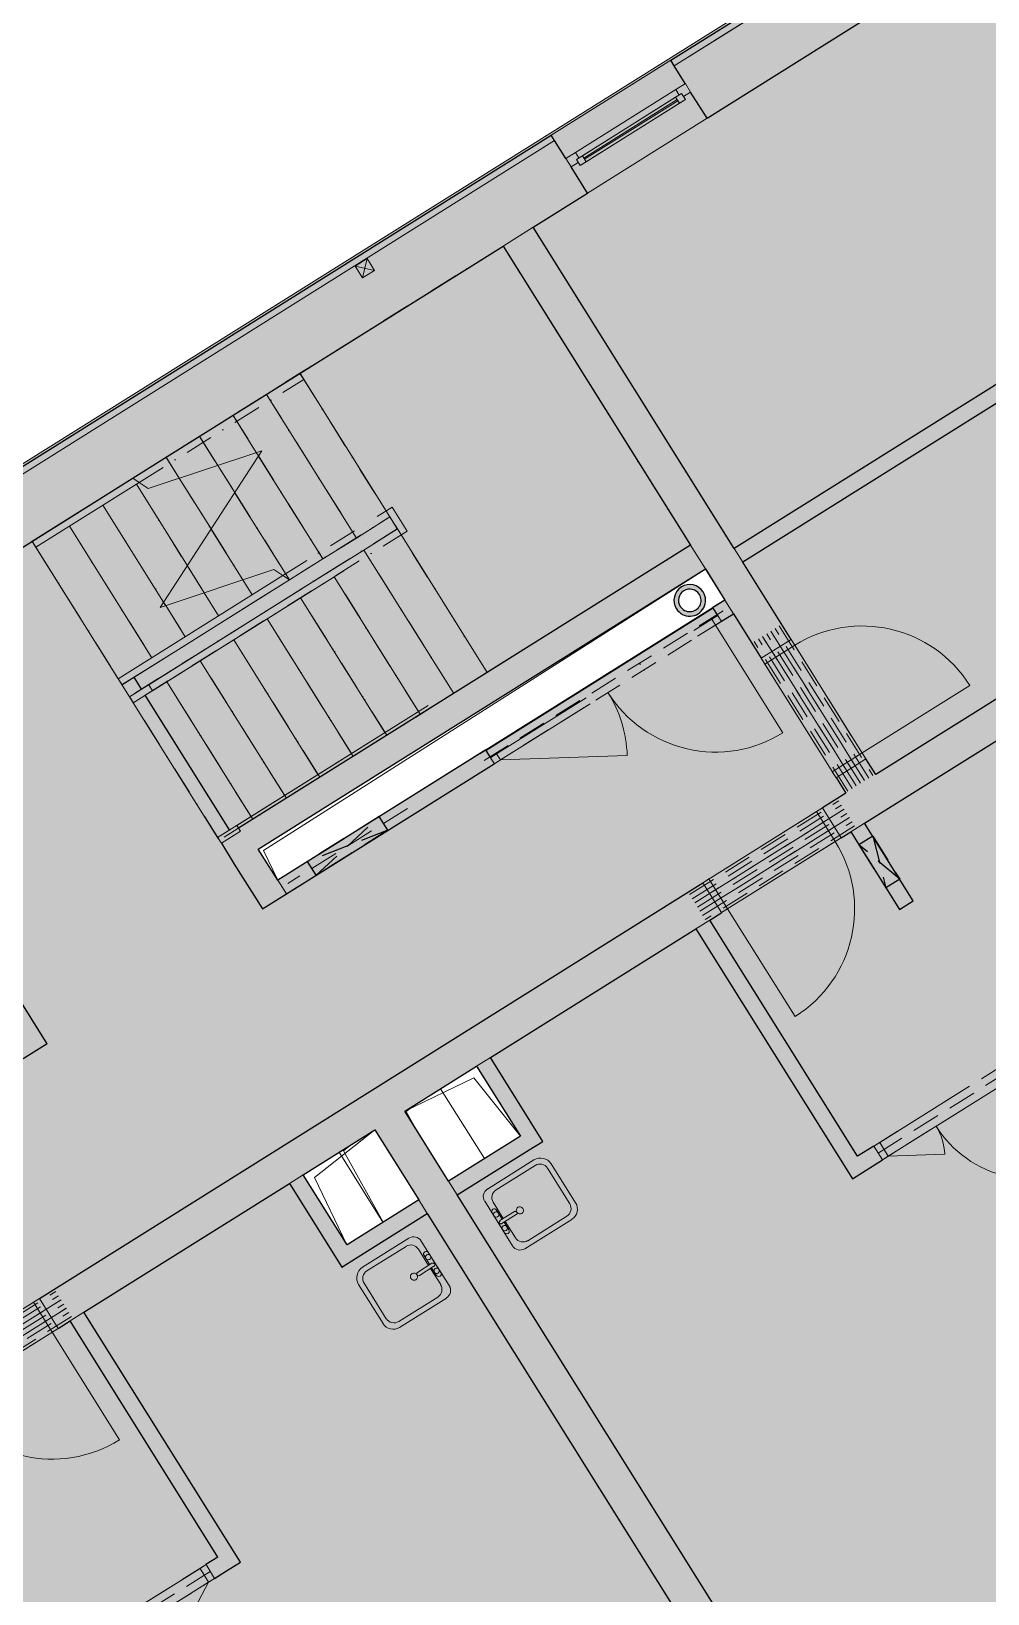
# Model space of a CAD drawing. Header units: millimetres. Extents: x -9129 to 220959, y -4760 to 72638.
# Drawn here: x 147981 to 154762, y 55183 to 66255 of the extents above; entities that cross this region are included whole.
import ezdxf

# ---------------------------------------------------------------- set-up
doc = ezdxf.new("R2010")
doc.units = ezdxf.units.MM
for name, pattern in [('HA_Dash_3mm-S1mm', [300, 200, -100]), ('HA_DashDot_2_2mm-S0_6mm', [1650, 750, -450, 0, -450]), ('HA_DashDot_4mm-S1mm', [400, 200, -100, 0, -100])]:
    doc.linetypes.add(name, pattern=pattern)
for name, color, linetype, lineweight in [('A-AREA-____-OTLN', 9, 'Continuous', 25), ('A-DETL-____-THIN', 9, 'Continuous', 9), ('A-DETL-GENF-OTLN', 9, 'Continuous', 9), ('A-DOOR-____-MCUT', 9, 'HA_DashDot_2_2mm-S0_6mm', 9), ('A-DOOR-____-OTLN', 9, 'Continuous', 9), ('A-DOOR-FRAM-MCUT', 9, 'Continuous', 9), ('A-FLOR-____-OTLN', 9, 'Continuous', 9), ('A-FLOR-HRAL-MBND', 9, 'HA_DashDot_4mm-S1mm', 9), ('A-FLOR-HRAL-OTLN', 9, 'Continuous', 9), ('A-GENM-____-HDLN', 9, 'HA_Dash_3mm-S1mm', 9), ('A-GENM-____-MCUT', 9, 'HA_Dash_3mm-S1mm', 25), ('A-GENM-____-OTLN', 9, 'Continuous', 9), ('A-GLAZ-____-MCUT', 9, 'Continuous', 5), ('A-GLAZ-____-OTLN', 9, 'Continuous', 5), ('A-WALL-____-MCUT', 9, 'Continuous', 25), ('A-WALL-____-OTLN', 9, 'Continuous', 9), ('I-WALL-____-MCUT', 9, 'Continuous', 25), ('M-HVAC-DUCT-OTLN', 9, 'Continuous', 9), ('P-SANR-FIXT-OTLN', 9, 'Continuous', 9), ('S-STRS-____-MBND', 9, 'HA_DashDot_4mm-S1mm', 9), ('S-STRS-____-OTLN', 9, 'Continuous', 9)]:
    doc.layers.add(name, color=color, linetype=linetype, lineweight=lineweight)

# ---------------------------------------------------------------- blocks, each defined once
blk = doc.blocks.new('HA_DR_Single_Swing_Solid - In_BJ_900x2100_Vstup-2000314-schema POHLEDU D_140_6400')
at = {"layer": 'A-DOOR-____-MCUT'}
for p, q in [((-450, 125), (450, 125)), ((-450, -125), (450, -125))]:
    blk.add_line(p, q, dxfattribs=at)
at = {"layer": 'A-DOOR-____-OTLN'}
for p, q in [((-500, 125), (500, 125)), ((-500, -125), (500, -125))]:
    blk.add_line(p, q, dxfattribs=at)
at = {"layer": 'A-DOOR-____-OTLN', "lineweight": 5}
blk.add_line((450, -1025), (450, -125), dxfattribs=at)
blk.add_arc((450, -125), 900, 180, 270, dxfattribs=at)
at = {"layer": 'A-DOOR-FRAM-MCUT'}
for p, q in [((-450, 125), (-500, 125)), ((-500, 125), (-500, -125)), ((-450, -125), (-450, 125)), ((500, 125), (450, 125)), ((450, 125), (450, -125)), ((500, -125), (500, 125)), ((-500, -125), (-450, -125)), ((450, -125), (500, -125))]:
    blk.add_line(p, q, dxfattribs=at)
blk = doc.blocks.new('HA_DR_Double_Swing_Solid - In_BJ_1200x2100_800-1652965-schema POHLEDU D_140_6400')
at = {"layer": 'A-DOOR-____-MCUT'}
for p, q in [((-600, 57.5), (600, 57.5)), ((-600, -57.5), (600, -57.5))]:
    blk.add_line(p, q, dxfattribs=at)
at = {"layer": 'A-DOOR-____-OTLN', "lineweight": 5}
for p, q in [((600, 857.5), (600, 57.5)), ((-253.6, 257.5), (-600, 57.5))]:
    blk.add_line(p, q, dxfattribs=at)
for centre, radius, start, end in [((600, 57.5), 800, 90, 180), ((-600, 57.5), 400, 360, 30)]:
    blk.add_arc(centre, radius, start, end, dxfattribs=at)
at = {"layer": 'A-DOOR-FRAM-MCUT'}
for p, q in [((-650, -57.5), (-650, 57.5)), ((-650, 57.5), (-600, 57.5)), ((-600, 57.5), (-600, -57.5)), ((600, 57.5), (650, 57.5)), ((600, -57.5), (600, 57.5)), ((650, 57.5), (650, -57.5)), ((-600, -57.5), (-650, -57.5)), ((650, -57.5), (600, -57.5))]:
    blk.add_line(p, q, dxfattribs=at)
blk = doc.blocks.new('HA_DR_Single_Swing_Solid - In_BJ_900x2100_Vstup-2000316-schema POHLEDU D_140_6400')
at = {"layer": 'A-DOOR-____-MCUT'}
for p, q in [((-450, 125), (450, 125)), ((-450, -125), (450, -125))]:
    blk.add_line(p, q, dxfattribs=at)
at = {"layer": 'A-DOOR-____-OTLN', "lineweight": 5}
blk.add_line((450, 1025), (450, 125), dxfattribs=at)
at = {"layer": 'A-DOOR-____-OTLN'}
for p, q in [((-500, 125), (500, 125)), ((-500, -125), (500, -125))]:
    blk.add_line(p, q, dxfattribs=at)
at = {"layer": 'A-DOOR-____-OTLN', "lineweight": 5}
blk.add_arc((450, 125), 900, 90, 180, dxfattribs=at)
at = {"layer": 'A-DOOR-FRAM-MCUT'}
for p, q in [((-500, -125), (-500, 125)), ((-500, 125), (-450, 125)), ((-450, 125), (-450, -125)), ((450, 125), (500, 125)), ((450, -125), (450, 125)), ((500, 125), (500, -125)), ((-450, -125), (-500, -125)), ((500, -125), (450, -125))]:
    blk.add_line(p, q, dxfattribs=at)
blk = doc.blocks.new('HA_DR_Double_Swing_Solid - In_BJ_1200x2100_800-1652993-schema POHLEDU D_140_6400')
at = {"layer": 'A-DOOR-____-MCUT'}
for p, q in [((-600, 57.5), (600, 57.5)), ((-600, -57.5), (600, -57.5))]:
    blk.add_line(p, q, dxfattribs=at)
at = {"layer": 'A-DOOR-____-OTLN', "lineweight": 5}
for p, q in [((-253.6, -257.5), (-600, -57.5)), ((600, -857.5), (600, -57.5))]:
    blk.add_line(p, q, dxfattribs=at)
for centre, radius, start, end in [((-600, -57.5), 400, 330, 0), ((600, -57.5), 800, 180, 270)]:
    blk.add_arc(centre, radius, start, end, dxfattribs=at)
at = {"layer": 'A-DOOR-FRAM-MCUT'}
for p, q in [((-600, 57.5), (-650, 57.5)), ((-650, 57.5), (-650, -57.5)), ((-600, -57.5), (-600, 57.5)), ((650, 57.5), (600, 57.5)), ((600, 57.5), (600, -57.5)), ((650, -57.5), (650, 57.5)), ((-650, -57.5), (-600, -57.5)), ((600, -57.5), (650, -57.5))]:
    blk.add_line(p, q, dxfattribs=at)
blk = doc.blocks.new('HA_WD_SinglePanel - 1000x1500-1653870-schema POHLEDU D_140_6400')
at = {"layer": 'A-GLAZ-____-MCUT'}
for p, q in [((-500, 70), (-500, 0)), ((-420, 70), (-500, 70)), ((-500, 0), (-440, 0)), ((-440, -25), (-440, 25)), ((-440, 25), (-390, 25)), ((-420, 25), (-420, 70)), ((-390, 25), (-390, -25)), ((390, 5), (-390, 5)), ((390, -25), (390, 25)), ((390, 25), (440, 25)), ((500, 70), (420, 70)), ((420, 70), (420, 25)), ((440, 25), (440, -25)), ((440, 0), (500, 0)), ((500, 0), (500, 70)), ((-390, -25), (-440, -25)), ((390, -5), (-390, -5)), ((440, -25), (390, -25))]:
    blk.add_line(p, q, dxfattribs=at)
at = {"layer": 'A-GLAZ-____-OTLN'}
for p, q in [((440, 25), (-440, 25)), ((-440, -25), (-440, 25)), ((420, 70), (-420, 70)), ((390, 25), (-390, 25)), ((440, 25), (440, -25)), ((-440, -25), (440, -25)), ((390, -25), (-390, -25))]:
    blk.add_line(p, q, dxfattribs=at)
blk = doc.blocks.new('Top Rail Type - Top Rail_Internal_-1395432-schema POHLEDU D_140_6400')
at = {"layer": 'A-FLOR-HRAL-MBND'}
for p, q in [((9654, 67580), (10444, 67580)), ((10444, 67580), (10569, 67580)), ((10569, 67580), (10569, 67380)), ((8278, 67380), (8278, 67430)), ((10519, 67430), (8278, 67430)), ((9678, 67530), (10444, 67530)), ((10444, 67530), (10519, 67530)), ((10519, 67530), (10519, 67430)), ((10569, 67380), (8278, 67380))]:
    blk.add_line(p, q, dxfattribs=at)
at = {"layer": 'A-FLOR-HRAL-OTLN'}
for p, q in [((8278, 67580), (8278, 67530)), ((8278, 67580), (9654, 67580)), ((9678, 67530), (9654, 67580)), ((8278, 67530), (9678, 67530))]:
    blk.add_line(p, q, dxfattribs=at)
blk = doc.blocks.new('Top Rail Type - Top Rail_Internal_-1395449-schema POHLEDU D_140_6400')
at = {"layer": 'A-FLOR-HRAL-MBND'}
for p, q in [((9119, 68730), (10518, 68730)), ((9142, 68680), (10518, 68680)), ((10518, 68730), (10518, 68680))]:
    blk.add_line(p, q, dxfattribs=at)
at = {"layer": 'A-FLOR-HRAL-OTLN'}
for p, q in [((8278, 68730), (8278, 68680)), ((8278, 68730), (9119, 68730)), ((8278, 68680), (9142, 68680)), ((9142, 68680), (9119, 68730))]:
    blk.add_line(p, q, dxfattribs=at)
blk = doc.blocks.new('Skříňka se dřezem_ pravoúhlá - 500 x 440mm-1420560-schema POHLEDU D_140_6400')
at = {"layer": 'P-SANR-FIXT-OTLN'}
for p, q in [((-234, 117), (-234, -271)), ((-234, 117), (-234, -271)), ((202, 180), (-171, 180)), ((202, 180), (-171, 180)), ((3, 133), (-133, 133)), ((92, 180), (-73, 180)), ((-73, 142), (3, 142)), ((3, 161), (3, 40)), ((28, 161), (28, 40)), ((28, 142), (92, 142)), ((164, 133), (28, 133)), ((266, -276), (266, 117)), ((266, -276), (266, 117)), ((-196, 69), (-196, -258)), ((228, -258), (228, 69)), ((-133, -322), (164, -322)), ((-145, -360), (181, -360)), ((-145, -360), (181, -360))]:
    blk.add_line(p, q, dxfattribs=at)
for centre, radius, start, end in [((-171, 117), 63.5, 90, 180), ((-171, 117), 63.5, 90, 180), ((-133, 69), 63.5, 90, 180), ((-73, 161), 19, 90, 270), ((-48, 161), 19, 360, 180), ((-48, 161), 19, 180, 0), ((16, 161), 12.7, 360, 180), ((66, 161), 19, 360, 180), ((66, 161), 19, 180, 360), ((92, 161), 19, 270, 90), ((164, 69), 63.5, 0, 90), ((202, 117), 63.5, 0, 90), ((202, 117), 63.5, 360, 90), ((16, 3), 25.4, 360, 180), ((16, 3), 25.4, 180, 0), ((16, 40), 12.7, 180, 0), ((-145, -271), 88.9, 180, 270), ((-145, -271), 88.9, 180, 270), ((-133, -258), 63.5, 180, 270), ((164, -258), 63.5, 270, 0), ((181, -276), 84.4, 270, 0), ((181, -276), 84.4, 270, 0)]:
    blk.add_arc(centre, radius, start, end, dxfattribs=at)
blk = doc.blocks.new('Skříňka se dřezem_ pravoúhlá - 500 x 440mm-1465439-schema POHLEDU D_140_6400')
at = {"layer": 'P-SANR-FIXT-OTLN'}
for p, q in [((-145, 360), (181, 360)), ((-145, 360), (181, 360)), ((-234, -117), (-234, 271)), ((-234, -117), (-234, 271)), ((-196, -69), (-196, 258)), ((-133, 322), (164, 322)), ((228, 258), (228, -69)), ((266, 276), (266, -117)), ((266, 276), (266, -117)), ((3, -161), (3, -40)), ((28, -161), (28, -40)), ((202, -180), (-171, -180)), ((202, -180), (-171, -180)), ((3, -133), (-133, -133)), ((-73, -142), (3, -142)), ((92, -180), (-73, -180)), ((164, -133), (28, -133)), ((28, -142), (92, -142))]:
    blk.add_line(p, q, dxfattribs=at)
for centre, radius, start, end in [((-145, 271), 88.9, 90, 180), ((-145, 271), 88.9, 90, 180), ((181, 276), 84.4, 0, 90), ((181, 276), 84.4, 360, 90), ((-133, 258), 63.5, 90, 180), ((164, 258), 63.5, 360, 90), ((16, -3), 25.4, 360, 180), ((-133, -69), 63.5, 180, 270), ((16, -3), 25.4, 180, 0), ((16, -40), 12.7, 360, 180), ((164, -69), 63.5, 270, 360), ((-171, -117), 63.5, 180, 270), ((-171, -117), 63.5, 180, 270), ((-73, -161), 19, 90, 270), ((-48, -161), 19, 360, 180), ((-48, -161), 19, 180, 0), ((16, -161), 12.7, 180, 0), ((66, -161), 19, 0, 180), ((66, -161), 19, 180, 0), ((92, -161), 19, 270, 90), ((202, -117), 63.5, 270, 0), ((202, -117), 63.5, 270, 0)]:
    blk.add_arc(centre, radius, start, end, dxfattribs=at)
blk = doc.blocks.new('HA_GM_Shaft_Rectangle - Default-2017771-schema POHLEDU D_140_6400')
at = {"layer": 'A-DETL-GENF-OTLN'}
for p, q in [((58, -58), (600, 0)), ((0, -585), (58, -58))]:
    blk.add_line(p, q, dxfattribs=at)
at = {"layer": 'A-GENM-____-OTLN'}
for p, q in [((0, -585), (0, 0)), ((0, 0), (600, 0)), ((600, 0), (600, -585)), ((600, -585), (0, -585))]:
    blk.add_line(p, q, dxfattribs=at)
blk = doc.blocks.new('HA_GM_Shaft_Rectangle - Default-2017773-schema POHLEDU D_140_6400')
at = {"layer": 'A-DETL-GENF-OTLN'}
for p, q in [((0, 585), (59, 59)), ((59, 59), (600, 0))]:
    blk.add_line(p, q, dxfattribs=at)
at = {"layer": 'A-GENM-____-OTLN'}
for p, q in [((0, 585), (0, 0)), ((600, 585), (0, 585)), ((600, 0), (600, 585)), ((0, 0), (600, 0))]:
    blk.add_line(p, q, dxfattribs=at)
blk = doc.blocks.new('KOMIN OBJEKT D - KOMIN OBJEKT D-1642300-schema POHLEDU D_140_6400')
at = {"layer": 'A-GENM-____-MCUT', "linetype": 'Continuous'}
for radius, start, end in [(112, 0, 180), (112, 180, 0), (80, 0, 180), (80, 180, 0)]:
    blk.add_arc((12006, 65900), radius, start, end, dxfattribs=at)
blk = doc.blocks.new('HA_DR_Double_Swing_Solid_wCasing - In_1800x2100_900-1806419-schema POHLEDU D_140_6400')
at = {"layer": 'A-DOOR-____-MCUT'}
for p, q in [((-900, -7.5), (900, -7.5)), ((-900, -57.5), (900, -57.5))]:
    blk.add_line(p, q, dxfattribs=at)
at = {"layer": 'A-DOOR-____-OTLN', "lineweight": 5}
for p, q in [((-120.6, -507.5), (-900, -57.5)), ((900, -957.5), (900, -57.5))]:
    blk.add_line(p, q, dxfattribs=at)
for centre, start, end in [((-900, -57.5), 330, 360), ((900, -57.5), 180, 270)]:
    blk.add_arc(centre, 900, start, end, dxfattribs=at)
at = {"layer": 'A-DOOR-FRAM-MCUT'}
for p, q in [((-900, -7.5), (-950, -7.5)), ((-950, -7.5), (-950, -57.5)), ((-950, -57.5), (-900, -57.5)), ((-900, -57.5), (-900, -7.5)), ((950, -7.5), (900, -7.5)), ((900, -7.5), (900, -57.5)), ((900, -57.5), (950, -57.5)), ((950, -57.5), (950, -7.5))]:
    blk.add_line(p, q, dxfattribs=at)
blk = doc.blocks.new('TB_Porotherm KP11_5_2000mm - TB_Porotherm KP11_5_2000mm-1844750-schema POHLEDU D_140_6400')
at = {"layer": 'A-GENM-____-HDLN'}
for p, q in [((-1000, 57.5), (1000, 57.5)), ((-1000, 0), (1000, 0)), ((1000, -57.5), (-1000, -57.5))]:
    blk.add_line(p, q, dxfattribs=at)
blk = doc.blocks.new('TB_Porotherm KP7_1250mm - TB_Porotherm KP7_1250mm-1834965-schema POHLEDU D_140_6400')
at = {"layer": 'A-GENM-____-HDLN'}
for p, q in [((-625, 35), (625, 35)), ((-625, 0), (625, 0)), ((625, -35), (-625, -35))]:
    blk.add_line(p, q, dxfattribs=at)
blk = doc.blocks.new('TB_Porotherm KP11_5_1500mm - TB_Porotherm KP11_5_1500mm-1841486-schema POHLEDU D_140_6400')
at = {"layer": 'A-GENM-____-HDLN'}
for p, q in [((-750, 57.5), (750, 57.5)), ((-750, 0), (750, 0)), ((750, -57.5), (-750, -57.5))]:
    blk.add_line(p, q, dxfattribs=at)
blk = doc.blocks.new('TB_Porotherm KP11_5_1500mm - TB_Porotherm KP11_5_1500mm-1850986-schema POHLEDU D_140_6400')
at = {"layer": 'A-GENM-____-HDLN'}
for p, q in [((750, 57.5), (-750, 57.5)), ((-750, 0), (750, 0)), ((-750, -57.5), (750, -57.5))]:
    blk.add_line(p, q, dxfattribs=at)
blk = doc.blocks.new('HA_GM_Opening_Rectangle_WallBased - Default-1930727-schema POHLEDU D_140_6400')
at = {"layer": 'A-GENM-____-MCUT'}
for p, q in [((305, 57.5), (-55, -57.5)), ((-55, 57.5), (305, -57.5)), ((-55, 57.5), (-55, -57.5)), ((-55, 57.5), (305, 57.5)), ((305, 57.5), (305, -57.5)), ((-55, -57.5), (305, -57.5))]:
    blk.add_line(p, q, dxfattribs=at)
blk = doc.blocks.new('HA_GM_Shaft_Rectangle - Default-1943201-schema POHLEDU D_140_6400')
at = {"layer": 'A-DETL-GENF-OTLN'}
for p, q in [((26, -26), (3740, 0)), ((0, -260), (26, -26))]:
    blk.add_line(p, q, dxfattribs=at)
at = {"layer": 'A-GENM-____-OTLN'}
for p, q in [((0, -260), (0, 0)), ((0, 0), (3740, 0)), ((3740, 0), (3740, -260)), ((3740, -260), (0, -260))]:
    blk.add_line(p, q, dxfattribs=at)
blk = doc.blocks.new('HA_GM_Opening_Rectangle_WallBased - Default-1967828-schema POHLEDU D_140_6400')
at = {"layer": 'A-GENM-____-MCUT'}
for p, q in [((425, 57.5), (-175, -57.5)), ((-175, 57.5), (425, -57.5)), ((-175, 57.5), (-175, -57.5)), ((-175, 57.5), (425, 57.5)), ((425, 57.5), (425, -57.5)), ((-175, -57.5), (425, -57.5))]:
    blk.add_line(p, q, dxfattribs=at)
blk = doc.blocks.new('TB_Porotherm KP11_5_1000mm - TB_Porotherm KP11_5_1000mm-1834151-schema POHLEDU D_140_6400')
at = {"layer": 'A-GENM-____-HDLN'}
for p, q in [((-500, 57.5), (500, 57.5)), ((-500, 0), (500, 0)), ((500, -57.5), (-500, -57.5))]:
    blk.add_line(p, q, dxfattribs=at)
blk = doc.blocks.new('185-01_OBJEKT D_Central_rvt-5-schema POHLEDU D_140_6400')
at = {"layer": 'A-AREA-____-OTLN'}
for p, q in [((-28693, 61592), (-28746, 61678)), ((-28069, 60596), (-28666, 61550))]:
    blk.add_line(p, q, dxfattribs=at)
at = {"layer": 'A-FLOR-____-OTLN'}
for p, q in [((-28755, 63087), (-26129, 64732)), ((-26129, 64732), (-24802, 62614)), ((-28777, 61539), (-29467, 62640)), ((-24642, 62171), (-26253, 61163)), ((-28154, 60543), (-28751, 61496))]:
    blk.add_line(p, q, dxfattribs=at)
at = {"layer": 'A-WALL-____-MCUT'}
for p, q in [((-24941, 66049), (-23776, 66779)), ((-24684, 65638), (-23519, 66368)), ((-24917, 66011), (-24941, 66049)), ((-24838, 65884), (-24917, 66011)), ((-24684, 65638), (-24801, 65824)), ((-30090, 62824), (-25789, 65518)), ((-25765, 65480), (-25789, 65518)), ((-25685, 65353), (-25765, 65480)), ((-25531, 65107), (-25648, 65294)), ((-25917, 64866), (-25531, 65107)), ((-28548, 63217), (-26129, 64733)), ((-29832, 62413), (-28548, 63217))]:
    blk.add_line(p, q, dxfattribs=at)
at = {"layer": 'A-WALL-____-MCUT', "lineweight": 9}
for p, q in [((-23752, 66741), (-24917, 66011)), ((-24917, 66011), (-23752, 66741)), ((-25765, 65480), (-28782, 63590)), ((-28782, 63590), (-25765, 65480)), ((-26129, 64733), (-25917, 64866)), ((-28782, 63590), (-30066, 62786)), ((-30066, 62786), (-28782, 63590)), ((-24802, 62614), (-24696, 62445)), ((-24431, 62493), (-24492, 62590)), ((-24497, 62127), (-24558, 62224)), ((-23665, 60583), (-23568, 60644)), ((-27666, 60142), (-27727, 60239)), ((-24763, 59895), (-24665, 59956)), ((-26318, 58921), (-26220, 58982)), ((-27644, 58091), (-27547, 58152)), ((-26516, 58107), (-26455, 58010)), ((-26667, 57877), (-26728, 57974)), ((-29199, 57117), (-29102, 57178))]:
    blk.add_line(p, q, dxfattribs=at)
at = {"layer": 'A-WALL-____-OTLN'}
for p, q in [((-25789, 65518), (-24941, 66049)), ((-24684, 65638), (-25531, 65107))]:
    blk.add_line(p, q, dxfattribs=at)
at = {"layer": 'I-WALL-____-MCUT'}
for p, q in [((-24492, 62590), (-25917, 64866)), ((-26129, 64733), (-24802, 62614)), ((-22165, 64047), (-24492, 62590)), ((-22202, 63889), (-24431, 62493)), ((-20094, 63114), (-23488, 60988)), ((-24802, 62614), (-28006, 60607)), ((-27865, 60459), (-24696, 62445)), ((-24696, 62445), (-24558, 62224)), ((-24088, 61946), (-24431, 62493)), ((-24558, 62224), (-24642, 62171)), ((-24608, 62116), (-24642, 62171)), ((-24581, 62074), (-24497, 62127)), ((-24497, 62127), (-24300, 61813)), ((-23568, 60644), (-22593, 61254)), ((-26253, 61163), (-27727, 60239)), ((-26218, 61108), (-26253, 61163)), ((-27666, 60142), (-26192, 61065)), ((-23488, 60988), (-23558, 61099)), ((-23769, 60966), (-23700, 60856)), ((-23700, 60856), (-23866, 60752)), ((-23733, 60540), (-23665, 60583)), ((-23665, 60583), (-23320, 60032)), ((-23223, 60093), (-23568, 60644)), ((-28127, 60501), (-28035, 60353)), ((-27727, 60239), (-27865, 60459)), ((-28035, 60353), (-27836, 60036)), ((-29417, 57275), (-24713, 60221)), ((-27836, 60036), (-27666, 60142)), ((-24665, 59956), (-24580, 60010)), ((-23320, 60032), (-23223, 60093)), ((-29361, 59080), (-29911, 59957)), ((-23617, 58283), (-24665, 59956)), ((-26220, 58982), (-24763, 59895)), ((-24763, 59895), (-23653, 58124)), ((-29361, 59080), (-29531, 58974)), ((-26826, 58603), (-26318, 58921)), ((-26318, 58921), (-26007, 58426)), ((-25849, 58389), (-26220, 58982)), ((-26516, 58107), (-26826, 58603)), ((-27547, 58152), (-27038, 58470)), ((-27038, 58470), (-26728, 57974)), ((-26007, 58426), (-26516, 58107)), ((-25946, 58328), (-25849, 58389)), ((-23502, 58354), (-23617, 58283)), ((-26455, 58010), (-25946, 58328)), ((-23556, 58185), (-23441, 58257)), ((-27236, 57656), (-27547, 58152)), ((-23653, 58124), (-23556, 58185)), ((-29102, 57178), (-27644, 58091)), ((-27644, 58091), (-27273, 57497)), ((-26728, 57974), (-27236, 57656)), ((-23310, 52988), (-26455, 58010)), ((-27175, 57558), (-26667, 57877)), ((-26667, 57877), (-23521, 52856)), ((-27273, 57497), (-27175, 57558)), ((-27992, 55406), (-29102, 57178)), ((-29284, 57063), (-29199, 57117)), ((-28151, 55443), (-29199, 57117)), ((-28151, 55443), (-28236, 55390)), ((-28090, 55345), (-27992, 55406)), ((-28175, 55292), (-28090, 55345))]:
    blk.add_line(p, q, dxfattribs=at)
at = {"layer": 'M-HVAC-DUCT-OTLN', "lineweight": 5}
for p, q in [((-27179, 64591), (-27094, 64644)), ((-27179, 64591), (-27041, 64560)), ((-27126, 64507), (-27179, 64591)), ((-27126, 64507), (-27094, 64644)), ((-27041, 64560), (-27126, 64507)), ((-27094, 64644), (-27041, 64560))]:
    blk.add_line(p, q, dxfattribs=at)
at = {"layer": 'S-STRS-____-MBND'}
for p, q in [((-26129, 64733), (-27570, 63831)), ((-24802, 62614), (-26129, 64733)), ((-28349, 63342), (-27570, 63831)), ((-27570, 63831), (-26933, 62814)), ((-27570, 63831), (-26933, 62814)), ((-27807, 63682), (-27170, 62665)), ((-27807, 63682), (-27170, 62665)), ((-28044, 63533), (-27879, 63270)), ((-28044, 63533), (-27879, 63270)), ((-28281, 63385), (-28153, 63179)), ((-28281, 63385), (-28153, 63179)), ((-28519, 63236), (-28426, 63088)), ((-28519, 63236), (-28426, 63088)), ((-27864, 63246), (-27407, 62516)), ((-27864, 63246), (-27407, 62516)), ((-28032, 62987), (-27645, 62368)), ((-28032, 62987), (-27645, 62368)), ((-27645, 62368), (-26933, 62814)), ((-26933, 62814), (-26880, 62729)), ((-26880, 62729), (-28778, 61540)), ((-28200, 62728), (-27974, 62367)), ((-28200, 62728), (-27974, 62367)), ((-26243, 61712), (-26880, 62729)), ((-26243, 61712), (-26880, 62729)), ((-26480, 61563), (-27117, 62580)), ((-26480, 61563), (-27117, 62580)), ((-26243, 61712), (-24802, 62614)), ((-28368, 62468), (-28248, 62276)), ((-28368, 62468), (-28248, 62276)), ((-26717, 61415), (-27354, 62432)), ((-26717, 61415), (-27354, 62432)), ((-26954, 61266), (-27591, 62283)), ((-26954, 61266), (-27591, 62283)), ((-28536, 62209), (-28521, 62185)), ((-28536, 62209), (-28521, 62185)), ((-27192, 61117), (-27829, 62134)), ((-27192, 61117), (-27829, 62134)), ((-27429, 60969), (-28066, 61986)), ((-27429, 60969), (-28066, 61986)), ((-27666, 60820), (-28303, 61837)), ((-27666, 60820), (-28303, 61837)), ((-27904, 60671), (-28541, 61688)), ((-27904, 60671), (-28541, 61688)), ((-26243, 61712), (-28141, 60523)), ((-28141, 60523), (-28778, 61540))]:
    blk.add_line(p, q, dxfattribs=at)
at = {"layer": 'S-STRS-____-MBND', "linetype": 'Continuous', "lineweight": 5}
for p, q in [((-27840, 63283), (-28645, 63016)), ((-28560, 62172), (-27840, 63283)), ((-28645, 63016), (-28709, 63057)), ((-27756, 62440), (-28560, 62172)), ((-27691, 62398), (-27756, 62440))]:
    blk.add_line(p, q, dxfattribs=at)
at = {"layer": 'S-STRS-____-OTLN', "linetype": 'HA_DashDot_4mm-S1mm'}
for p, q in [((-27879, 63270), (-27864, 63246)), ((-28153, 63179), (-28032, 62987)), ((-28729, 63045), (-28368, 62468)), ((-28426, 63088), (-28200, 62728)), ((-28967, 62896), (-28536, 62209)), ((-29204, 62747), (-28620, 61816)), ((-29441, 62599), (-28858, 61667)), ((-27974, 62367), (-27909, 62262)), ((-28248, 62276), (-28146, 62113)), ((-28521, 62185), (-28383, 61965))]:
    blk.add_line(p, q, dxfattribs=at)
at = {"layer": 'S-STRS-____-OTLN'}
for p, q in [((-27879, 63270), (-27864, 63246)), ((-28153, 63179), (-28032, 62987)), ((-28729, 63045), (-28368, 62468)), ((-28426, 63088), (-28200, 62728)), ((-28967, 62896), (-28536, 62209)), ((-29204, 62747), (-28620, 61816)), ((-29441, 62599), (-28858, 61667)), ((-27974, 62367), (-27909, 62262)), ((-27882, 62219), (-27645, 62368)), ((-28248, 62276), (-28146, 62113)), ((-28521, 62185), (-28383, 61965)), ((-28119, 62070), (-27882, 62219)), ((-28356, 61922), (-28119, 62070)), ((-28594, 61773), (-28356, 61922)), ((-28831, 61625), (-28594, 61773))]:
    blk.add_line(p, q, dxfattribs=at)
at = {"layer": 'A-DOOR-____-OTLN', "lineweight": 9}
for name, p, rotation in [('HA_DR_Single_Swing_Solid - In_BJ_900x2100_Vstup-2000316-schema POHLEDU D_140_6400', (-23929, 61456), 302.0611111111111), ('HA_DR_Double_Swing_Solid_wCasing - In_1800x2100_900-1806419-schema POHLEDU D_140_6400', (-25417, 61618), 32.06111111111115), ('HA_DR_Single_Swing_Solid - In_BJ_900x2100_Vstup-2000316-schema POHLEDU D_140_6400', (-24223, 60381), 212.0611111111112), ('HA_DR_Double_Swing_Solid - In_BJ_1200x2100_800-1652993-schema POHLEDU D_140_6400', (-22921, 58651), 32.0611111111109), ('HA_DR_Single_Swing_Solid - In_BJ_900x2100_Vstup-2000314-schema POHLEDU D_140_6400', (-29774, 56904), 32.06111111111118), ('HA_DR_Double_Swing_Solid - In_BJ_1200x2100_800-1652965-schema POHLEDU D_140_6400', (-28756, 54996), 212.0611111111112)]:
    blk.add_blockref(name, p, dxfattribs=dict(at, rotation=rotation))
at = {"layer": 'A-FLOR-HRAL-OTLN', "lineweight": 9, "rotation": 32.06111111111108}
for name in ['Top Rail Type - Top Rail_Internal_-1395449-schema POHLEDU D_140_6400', 'Top Rail Type - Top Rail_Internal_-1395432-schema POHLEDU D_140_6400']:
    blk.add_blockref(name, (0, 0), dxfattribs=at)
at = {"layer": 'A-GENM-____-OTLN', "lineweight": 9}
for name, p, rotation in [('HA_GM_Shaft_Rectangle - Default-1943201-schema POHLEDU D_140_6400', (-27865, 60459), 32.06111111111057), ('KOMIN OBJEKT D - KOMIN OBJEKT D-1642300-schema POHLEDU D_140_6400', (0, 0), 32.06111111111108), ('TB_Porotherm KP11_5_2000mm - TB_Porotherm KP11_5_2000mm-1844750-schema POHLEDU D_140_6400', (-25417, 61618), 212.0611111111109), ('TB_Porotherm KP7_1250mm - TB_Porotherm KP7_1250mm-1834965-schema POHLEDU D_140_6400', (-23929, 61456), 122.0611111111112), ('TB_Porotherm KP7_1250mm - TB_Porotherm KP7_1250mm-1834965-schema POHLEDU D_140_6400', (-23870, 61493), 122.0611111111112), ('TB_Porotherm KP7_1250mm - TB_Porotherm KP7_1250mm-1834965-schema POHLEDU D_140_6400', (-23988, 61419), 122.0611111111112), ('TB_Porotherm KP11_5_1000mm - TB_Porotherm KP11_5_1000mm-1834151-schema POHLEDU D_140_6400', (-27231, 60482), 212.0611111111109), ('TB_Porotherm KP7_1250mm - TB_Porotherm KP7_1250mm-1834965-schema POHLEDU D_140_6400', (-24260, 60440), 32.06111111111186), ('HA_GM_Opening_Rectangle_WallBased - Default-1967828-schema POHLEDU D_140_6400', (-27125, 60549), 212.0611111111112), ('TB_Porotherm KP7_1250mm - TB_Porotherm KP7_1250mm-1834965-schema POHLEDU D_140_6400', (-24223, 60381), 32.06111111111186), ('TB_Porotherm KP7_1250mm - TB_Porotherm KP7_1250mm-1834965-schema POHLEDU D_140_6400', (-24186, 60322), 32.06111111111186), ('HA_GM_Opening_Rectangle_WallBased - Default-1930727-schema POHLEDU D_140_6400', (-23529, 60474), 302.0611111111111), ('TB_Porotherm KP11_5_1500mm - TB_Porotherm KP11_5_1500mm-1850986-schema POHLEDU D_140_6400', (-22921, 58651), 212.0611111111103), ('HA_GM_Shaft_Rectangle - Default-2017773-schema POHLEDU D_140_6400', (-26318, 58921), 212.0611111111116), ('HA_GM_Shaft_Rectangle - Default-2017771-schema POHLEDU D_140_6400', (-27547, 58152), 32.06111111111057), ('TB_Porotherm KP7_1250mm - TB_Porotherm KP7_1250mm-1834965-schema POHLEDU D_140_6400', (-29811, 56963), 32.06111111111186), ('TB_Porotherm KP7_1250mm - TB_Porotherm KP7_1250mm-1834965-schema POHLEDU D_140_6400', (-29774, 56904), 32.06111111111186), ('TB_Porotherm KP7_1250mm - TB_Porotherm KP7_1250mm-1834965-schema POHLEDU D_140_6400', (-29737, 56845), 32.06111111111186), ('TB_Porotherm KP11_5_1500mm - TB_Porotherm KP11_5_1500mm-1841486-schema POHLEDU D_140_6400', (-28756, 54996), 32.06111111111186)]:
    blk.add_blockref(name, p, dxfattribs=dict(at, rotation=rotation))
at = {"layer": 'A-GLAZ-____-OTLN', "lineweight": 9, "rotation": 32.06111111111118}
blk.add_blockref('HA_WD_SinglePanel - 1000x1500-1653870-schema POHLEDU D_140_6400', (-25224, 65559), dxfattribs=at)
at = {"layer": 'P-SANR-FIXT-OTLN', "lineweight": 9, "rotation": 302.061111111111}
for name, p in [('Skříňka se dřezem_ pravoúhlá - 500 x 440mm-1465439-schema POHLEDU D_140_6400', (-26017, 57915)), ('Skříňka se dřezem_ pravoúhlá - 500 x 440mm-1420560-schema POHLEDU D_140_6400', (-26772, 57442))]:
    blk.add_blockref(name, p, dxfattribs=at)
blk = doc.blocks.new('Top Rail Type - Top Rail_Internal_-1403873-schema POHLEDU D_140_6400')
at = {"layer": 'A-FLOR-HRAL-OTLN'}
for p, q in [((-28642, 61624), (-27286, 62473)), ((-27259, 62431), (-28615, 61581)), ((-28615, 61581), (-28642, 61624))]:
    blk.add_line(p, q, dxfattribs=at)
blk = doc.blocks.new('Top Rail Type - Top Rail_Internal_-V83-schema POHLEDU D_140_6400')
at = {"layer": 'A-FLOR-HRAL-OTLN'}
for p, q in [((-27286, 62473), (-28777, 61539)), ((-27259, 62431), (-28751, 61496)), ((-28751, 61496), (-28777, 61539))]:
    blk.add_line(p, q, dxfattribs=at)
blk = doc.blocks.new('HA_GM_Shaft_Rectangle - Default-2321989-schema POHLEDU D_140_6400')
at = {"layer": 'A-DETL-GENF-OTLN'}
for p, q in [((1, -609), (32, -32)), ((32, -32), (106, -24))]:
    blk.add_line(p, q, dxfattribs=at)
at = {"layer": 'A-GENM-____-OTLN'}
blk.add_line((0, -609), (0, -24), dxfattribs=at)
blk = doc.blocks.new('HA_GM_Shaft_Rectangle - Default-2321910-schema POHLEDU D_140_6400')
at = {"layer": 'A-DETL-GENF-OTLN'}
for p, q in [((27, -27), (3740, 0)), ((1, -259), (27, -27))]:
    blk.add_line(p, q, dxfattribs=at)
at = {"layer": 'A-GENM-____-OTLN'}
for p, q in [((0, 0), (3740, 0)), ((3740, 0), (3740, -259)), ((3640, -265), (1740, -265))]:
    blk.add_line(p, q, dxfattribs=at)
blk = doc.blocks.new('Top Rail Type - Top Rail_Internal_-2230694-schema POHLEDU D_140_6400')
at = {"layer": 'A-FLOR-HRAL-OTLN'}
for p, q in [((-28018, 60628), (-26662, 61478)), ((-27992, 60586), (-28018, 60628))]:
    blk.add_line(p, q, dxfattribs=at)
blk = doc.blocks.new('Top Rail Type - Top Rail_Internal_-V105-schema POHLEDU D_140_6400')
at = {"layer": 'A-FLOR-HRAL-OTLN'}
for p, q in [((-26662, 61478), (-28154, 60543)), ((-27992, 60586), (-28127, 60501)), ((-28127, 60501), (-28154, 60543))]:
    blk.add_line(p, q, dxfattribs=at)
blk = doc.blocks.new('HA_GM_Shaft_Rectangle - Default-V106-schema POHLEDU D_140_6400')
at = {"layer": 'A-DETL-GENF-OTLN'}
for p, q in [((25, -171), (32, -32)), ((32, -32), (106, -24))]:
    blk.add_line(p, q, dxfattribs=at)
at = {"layer": 'A-GENM-____-OTLN'}
blk.add_line((325, -24), (325, -609), dxfattribs=at)

msp = doc.modelspace()

# ---------------------------------------------------------------- hatches: boundary and pattern name
at = {"layer": 'A-DETL-GENF-OTLN'}
h = msp.add_hatch(color=7, dxfattribs=at)
h.paths.add_polyline_path([(142397, 45043), (166213, 59956), (159599, 70504), (135792, 55591), (142386, 45061)])
h.paths.add_polyline_path([(139558, 50518), (139266, 50984), (139901, 51382), (140193, 50916), (139572, 50526)])
h.paths.add_polyline_path([(144083, 53795), (143765, 54303), (144146, 54542), (144465, 54034), (144094, 53801)])
h.paths.add_polyline_path([(144562, 54095), (144244, 54603), (144485, 54754), (144804, 54246), (144648, 54148)])
h.paths.add_polyline_path([(150220, 57656), (149909, 58152), (150418, 58470), (150728, 57974), (150329, 57725)])
h.paths.add_polyline_path([(146059, 57941), (145678, 58551), (147482, 59681), (147864, 59071), (146115, 57976)])
h.paths.add_polyline_path([(150940, 58107), (150630, 58603), (151138, 58921), (151449, 58426), (151001, 58145)])
h.paths.add_polyline_path([(149729, 60239), (149591, 60459), (152760, 62445), (152898, 62224), (150080, 60459)])
h.paths.add_polyline_path([(156880, 61810), (156562, 62319), (156803, 62470), (157122, 61961), (156941, 61848)])
h.paths.add_polyline_path([(157219, 62022), (156901, 62531), (157282, 62770), (157601, 62261), (157360, 62111)])
h.paths.add_polyline_path([(152653, 62109), (152709, 62126), (152748, 62169), (152761, 62226), (152744, 62282), (152702, 62321), (152645, 62334), (152589, 62317), (152550, 62275), (152537, 62218), (152554, 62162), (152596, 62122), (152624, 62112)])
h.paths.add_polyline_path([(152652, 62142), (152612, 62151), (152581, 62179), (152570, 62224), (152578, 62259), (152607, 62290), (152646, 62302), (152687, 62292), (152717, 62264), (152729, 62224), (152720, 62184), (152692, 62154), (152653, 62142)])
h.paths.add_polyline_path([(161897, 64492), (161578, 65001), (162214, 65399), (162533, 64890), (162153, 64652)])

# ---------------------------------------------------------------- linework, layer by layer
at = {"layer": 'A-DETL-____-THIN'}
msp.add_line((159605, 70508), (135789, 55595), dxfattribs=at)
at = {"layer": 'S-STRS-____-OTLN'}
for p, q in [((149887, 63829), (150523, 62813)), ((149649, 63681), (150286, 62664)), ((149412, 63532), (149576, 63270)), ((149175, 63384), (149303, 63179)), ((148938, 63235), (149029, 63088)), ((149591, 63246), (150049, 62516)), ((149423, 62987), (149812, 62367)), ((150286, 62664), (150523, 62813)), ((150523, 62813), (150577, 62728)), ((149255, 62728), (149481, 62367)), ((150577, 62728), (150339, 62579)), ((151213, 61712), (150577, 62728)), ((150049, 62516), (150286, 62664)), ((150339, 62579), (150102, 62431)), ((150976, 61563), (150339, 62579)), ((149087, 62469), (149208, 62276)), ((149812, 62367), (150049, 62516)), ((149574, 62218), (149812, 62367)), ((150102, 62431), (149865, 62282)), ((150726, 61435), (150129, 62388)), ((149865, 62282), (149627, 62134)), ((150488, 61286), (149891, 62240)), ((148919, 62209), (148934, 62185)), ((149337, 62070), (149574, 62218)), ((149627, 62134), (149390, 61985)), ((149100, 61921), (149337, 62070)), ((150251, 61138), (149654, 62091)), ((148862, 61772), (149100, 61921)), ((149390, 61985), (149153, 61836)), ((150014, 60989), (149417, 61942)), ((149153, 61836), (148915, 61688)), ((149777, 60841), (149180, 61794)), ((148625, 61624), (148862, 61772)), ((148915, 61688), (148678, 61539)), ((149539, 60692), (148942, 61645)), ((149302, 60543), (148705, 61496))]:
    msp.add_line(p, q, dxfattribs=at)
at = {"layer": 'S-STRS-____-OTLN', "linetype": 'HA_DashDot_4mm-S1mm'}
for p, q in [((149887, 63829), (150523, 62813)), ((149649, 63681), (150286, 62664)), ((149412, 63532), (149576, 63270)), ((149175, 63384), (149303, 63179)), ((148938, 63235), (149029, 63088)), ((149591, 63246), (150049, 62516)), ((149423, 62987), (149812, 62367)), ((149255, 62728), (149481, 62367)), ((151213, 61712), (150577, 62728)), ((150976, 61563), (150339, 62579)), ((149087, 62469), (149208, 62276)), ((150726, 61435), (150129, 62388)), ((150488, 61286), (149891, 62240)), ((148919, 62209), (148934, 62185)), ((150251, 61138), (149654, 62091)), ((150014, 60989), (149417, 61942)), ((149777, 60841), (149180, 61794)), ((149539, 60692), (148942, 61645))]:
    msp.add_line(p, q, dxfattribs=at)

# ---------------------------------------------------------------- block references
at = {"color": 50, "lineweight": 5}
msp.add_blockref('185-01_OBJEKT D_Central_rvt-5-schema POHLEDU D_140_6400', (177456, 0), dxfattribs=at)
at = {"layer": 'A-FLOR-HRAL-OTLN'}
for name in ['Top Rail Type - Top Rail_Internal_-V83-schema POHLEDU D_140_6400', 'Top Rail Type - Top Rail_Internal_-1403873-schema POHLEDU D_140_6400', 'Top Rail Type - Top Rail_Internal_-V105-schema POHLEDU D_140_6400', 'Top Rail Type - Top Rail_Internal_-2230694-schema POHLEDU D_140_6400']:
    msp.add_blockref(name, (177456, 0), dxfattribs=at)
at = {"layer": 'A-GENM-____-OTLN', "lineweight": 5, "rotation": 32.06124947745553}
for name, p in [('HA_GM_Shaft_Rectangle - Default-2321910-schema POHLEDU D_140_6400', (149591, 60459)), ('HA_GM_Shaft_Rectangle - Default-V106-schema POHLEDU D_140_6400', (150595, 58610)), ('HA_GM_Shaft_Rectangle - Default-2321989-schema POHLEDU D_140_6400', (150151, 58332))]:
    msp.add_blockref(name, p, dxfattribs=at)

doc.saveas('drawing.dxf')
